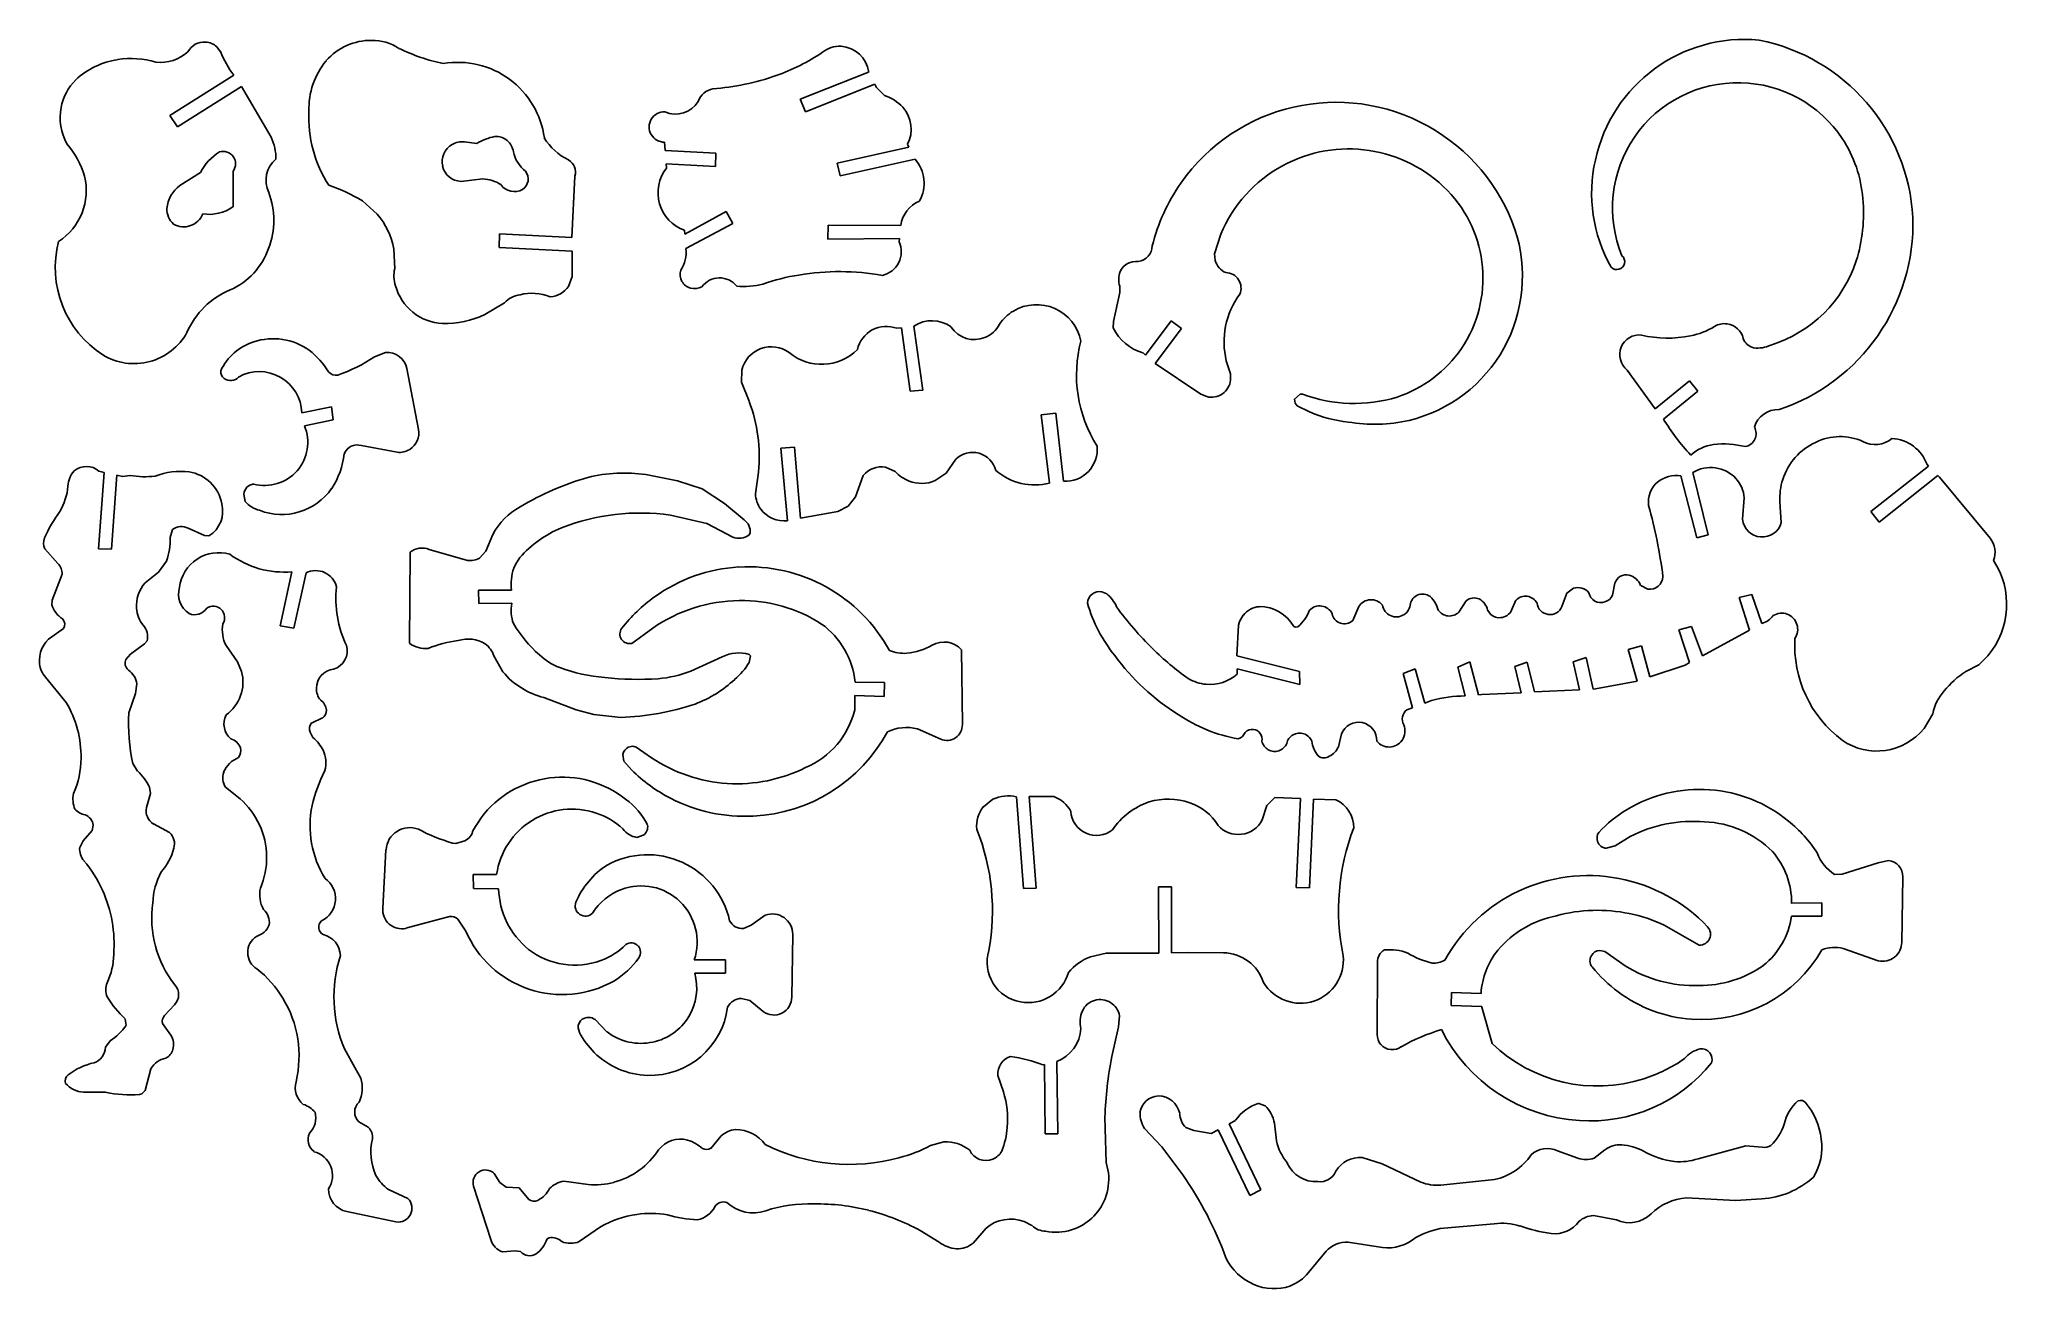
# Model space of a CAD drawing. Extents: x -241 to 215, y -148 to 141.
import ezdxf

# ---------------------------------------------------------------- set-up
doc = ezdxf.new("R2010")
doc.units = 0
doc.layers.add('CYAN', color=4, linetype='CONTINUOUS')

msp = doc.modelspace()

# ---------------------------------------------------------------- linework, layer by layer
at = {"layer": 'CYAN'}
for p, q in [((-199.65, 139.26), (-198.77, 138.15)), ((-195.73, 132.68), (-210.49, 123.4)), ((-48.74, 133.42), (-64.57, 127.18)), ((-208.75, 120.75), (-193.9, 130.1)), ((-193.9, 130.1), (-187.06, 118.34)), ((-63.39, 124.2), (-47.29, 130.61)), ((-47.29, 130.61), (-46.91, 129.88)), ((-46.91, 129.88), (-45.09, 127.98)), ((-210.49, 123.4), (-208.75, 120.75)), ((-64.57, 127.18), (-63.39, 124.2)), ((-139.41, 116.89), (-142.33, 117.25)), ((-95.82, 115.27), (-95.97, 117.22)), ((-84.1, 114.69), (-95.82, 115.27)), ((-84.2, 111.57), (-84.1, 114.69)), ((-39.41, 116.06), (-56.01, 112.35)), ((-39.72, 116.71), (-39.41, 116.06)), ((-203.44, 110.2), (-208.18, 107.17)), ((-195.87, 102.28), (-195.85, 110.52)), ((-117.41, 95.11), (-116.74, 109.32)), ((-95.51, 111.23), (-95.58, 112.17)), ((-95.58, 112.17), (-84.2, 111.57)), ((-56.01, 112.35), (-55.35, 109.38)), ((-55.35, 109.38), (-37.99, 113.27)), ((-143.12, 108.14), (-138.05, 108.72)), ((-165.91, 103.6), (-162.53, 100.57)), ((-81.7, 101.14), (-91.29, 95.95)), ((-80.2, 98.37), (-81.7, 101.14)), ((-134.26, 92.83), (-134.16, 96.01)), ((-134.16, 96.01), (-117.41, 95.11)), ((-91.29, 95.95), (-91.34, 96.81)), ((-91.07, 92.58), (-80.2, 98.37)), ((-58.14, 97.99), (-58.16, 94.79)), ((-41.29, 97.96), (-58.14, 97.99)), ((31.34, 91.38), (32.78, 95.9)), ((-158.67, 92.47), (-158.43, 87.94)), ((-117.36, 91.98), (-134.26, 92.83)), ((-117.38, 86.15), (-117.36, 91.98)), ((-58.16, 94.79), (-41.58, 94.93)), ((-41.58, 94.93), (-41.66, 94.15)), ((31.48, 89.85), (31.34, 91.38)), ((-118.24, 83.82), (-117.38, 86.15)), ((9.38, 82.41), (7.95, 75.67)), ((9.38, 83.86), (9.38, 82.41)), ((-137.56, 77.29), (-133.03, 80.02)), ((-41.16, 74.25), (-42.19, 74.13)), ((-39.14, 59.55), (-41.16, 74.25)), ((-38.3, 74.61), (-36.2, 59.82)), ((7.95, 75.67), (7.9, 74.21)), ((15.32, 67.93), (21.28, 75.89)), ((23.66, 74.11), (17.59, 65.99)), ((21.28, 75.89), (23.66, 74.11)), ((-160.62, 68.53), (-163.1, 67.51)), ((14.78, 68.48), (15.32, 67.93)), ((-152.94, 50.74), (-155.62, 64.83)), ((-78.09, 64.45), (-78.2, 61.7)), ((17.59, 65.99), (28.2, 58.89)), ((35.05, 63.61), (34.05, 66.58)), ((133.38, 55.53), (126.9, 64.48)), ((-78.2, 61.7), (-76.42, 57.24)), ((-36.2, 59.82), (-39.14, 59.55)), ((35.07, 62.11), (35.05, 63.61)), ((141.32, 61.98), (133.38, 55.53)), ((135.28, 53.12), (143.25, 59.6)), ((143.25, 59.6), (141.32, 61.98)), ((-179.95, 54.6), (-173.09, 55.99)), ((-173.09, 55.99), (-172.67, 52.93)), ((28.2, 58.89), (29.56, 58.32)), ((51.18, 58.87), (49.86, 57.74)), ((49.86, 57.74), (49.97, 56.79)), ((49.97, 56.79), (50.5, 56.17)), ((50.5, 56.17), (53.3, 54.77)), ((51.71, 58.89), (51.18, 58.87)), ((-172.67, 52.93), (-179.32, 51.55)), ((-8.76, 54.14), (-5.43, 54.48)), ((-6.86, 38.32), (-8.76, 54.14)), ((-5.43, 54.48), (-3.61, 38.72)), ((-166.15, 47.01), (-157.91, 45.46)), ((-69.04, 46.43), (-65.89, 46.61)), ((-67.51, 29.58), (-69.04, 46.43)), ((-65.89, 46.61), (-64.49, 30.2)), ((-226.91, 41.05), (-225.7, 40.79)), ((-44.81, 41.98), (-42.59, 40.97)), ((-30.81, 40.62), (-28.59, 43.84)), ((183.27, 31.71), (196.62, 42.25)), ((196.62, 42.25), (196.28, 42.6)), ((-225.7, 40.79), (-227.01, 23.08)), ((-224.01, 23), (-222.76, 40.14)), ((-222.76, 40.14), (-221.45, 39.85)), ((-221.45, 39.85), (-219.71, 40.08)), ((-100.3, 40.3), (-93.02, 38.84)), ((-93.02, 38.84), (-87.25, 37.02)), ((-87.25, 37.02), (-82.07, 33.59)), ((-74.27, 40.87), (-74.96, 35.81)), ((-51.8, 35.11), (-49.97, 40.04)), ((-33.36, 38.89), (-30.81, 40.62)), ((142.99, 25.65), (139.31, 40)), ((142.05, 40.76), (145.65, 26.34)), ((198.78, 40.04), (185.22, 29.28)), ((199.15, 39.66), (198.78, 40.04)), ((210.88, 25.55), (199.15, 39.66)), ((-193.41, 35.76), (-193.04, 34.05)), ((-82.07, 33.59), (-77.56, 29.82)), ((-55.87, 31.76), (-53.49, 33.01)), ((-53.49, 33.01), (-51.8, 35.11)), ((153.59, 29.94), (153.98, 34.9)), ((162.22, 33.97), (162.55, 29.18)), ((-209.88, 27.54), (-210.43, 25.71)), ((-202.45, 26.15), (-206.27, 27.86)), ((-86.19, 28.93), (-94.61, 30.9)), ((-80.2, 25.82), (-86.19, 28.93)), ((-64.49, 30.2), (-55.87, 31.76)), ((185.22, 29.28), (183.27, 31.71)), ((-236.44, 19.69), (-239.43, 23.07)), ((-227.01, 23.08), (-224.01, 23)), ((-201.46, 26.11), (-202.45, 26.15)), ((-150.47, 22.97), (-141.61, 20.42)), ((-137.37, 22.53), (-135.73, 26.42)), ((-76.17, 26.74), (-76.45, 26.28)), ((145.65, 26.34), (142.99, 25.65)), ((-211.27, 20.27), (-213.12, 17.7)), ((-155.01, 1.24), (-154.87, 22.3)), ((-138.83, 20.93), (-137.37, 22.53)), ((-130.52, 19.49), (-130.9, 18.59)), ((-129.46, 21.09), (-130.52, 19.49)), ((-237.74, 11.23), (-235.47, 17.2)), ((-213.12, 17.7), (-216.22, 15.21)), ((-182.25, 17.78), (-184.99, 5.31)), ((-181.84, 4.75), (-178.98, 17.53)), ((114.46, 13.98), (112.89, 12.82)), ((123.99, 15.16), (123.44, 12.38)), ((131.68, 13.79), (129.99, 14.63)), ((-237.86, 10.16), (-237.74, 11.23)), ((-131.39, 13.57), (-139.02, 13.5)), ((-139.02, 13.5), (-138.94, 10.43)), ((-138.94, 10.43), (-131.35, 10.5)), ((6.37, 12.7), (5.26, 13.17)), ((64.71, 9.77), (63.32, 6.55)), ((89.58, 11.09), (87.89, 8.45)), ((101.11, 11.18), (100.11, 8.89)), ((112.89, 12.82), (111.77, 9.72)), ((152.76, 11.8), (155.73, 12.54)), ((155.22, 4.26), (152.76, 11.8)), ((155.73, 12.54), (158.07, 5.79)), ((-237.86, 2.75), (-235.1, 4.63)), ((-184.99, 5.31), (-181.84, 4.75)), ((-98.7, 4.77), (-103.56, 1.21)), ((36.87, 5.44), (36.48, -1.63)), ((37.12, 6.27), (36.87, 5.44)), ((38, 7.75), (37.12, 6.27)), ((50.15, 5), (49.71, 5.14)), ((50.62, 5.05), (50.15, 5)), ((95.3, 7.92), (94.56, 8.93)), ((138.84, 4.38), (141.78, 5.15)), ((141.78, 5.15), (144.28, -1.63)), ((-216.36, 1.09), (-219.62, -1.29)), ((-215.78, 1.81), (-216.36, 1.09)), ((-194.88, -3.05), (-197.5, 0.7)), ((127.1, -0.23), (130.15, 0.66)), ((130.15, 0.66), (132.08, -6.54)), ((141.31, -3.23), (138.84, 4.38)), ((144.28, -1.63), (155.22, 4.26)), ((-219.62, -1.29), (-220.68, -2.5)), ((-193.91, -5.27), (-194.88, -3.05)), ((-133.39, -5.4), (-135.52, -1.65)), ((-89.89, -5.19), (-82.65, -1.88)), ((-76.12, -1.65), (-76.4, -3.2)), ((-76.38, -1.33), (-76.12, -1.65)), ((-27.22, -0.25), (-27.04, -17.58)), ((36.48, -1.63), (51.03, -5.26)), ((87.7, -4.26), (90.44, -3.07)), ((89.38, -10.95), (87.7, -4.26)), ((90.44, -3.07), (92.41, -10.69)), ((100.87, -4.14), (103.69, -3.16)), ((102.32, -10.19), (100.87, -4.14)), ((103.69, -3.16), (105.43, -10.03)), ((114.38, -3.03), (117.34, -2.04)), ((115.79, -9.51), (114.38, -3.03)), ((117.34, -2.04), (118.96, -9.35)), ((129.17, -7.56), (127.1, -0.23)), ((132.08, -6.54), (140.26, -3.79)), ((140.26, -3.79), (141.31, -3.23)), ((205.26, -5.3), (208.25, -3.75)), ((208.25, -3.75), (210.35, -1.64)), ((-234.5, -12.47), (-239.29, -6.62)), ((-218.12, -8.14), (-218.49, -10.39)), ((-45.09, -7.81), (-51.89, -7.73)), ((-45.12, -11.07), (-45.09, -7.81)), ((51.08, -8.27), (36.56, -4.66)), ((36.56, -4.66), (36.59, -5.9)), ((51.03, -5.26), (51.08, -8.27)), ((75, -5.76), (77.78, -4.69)), ((77.15, -13.66), (75, -5.76)), ((77.78, -4.69), (80.01, -12.63)), ((119.57, -9.32), (129.17, -7.56)), ((-218.49, -10.39), (-220.01, -14.85)), ((-116.43, -14.15), (-123.91, -11.3)), ((-51.96, -14.15), (-51.9, -10.85)), ((-51.9, -10.85), (-45.12, -11.07)), ((75.84, -14.16), (77.15, -13.66)), ((80.01, -12.63), (81.53, -11.98)), ((92.41, -10.69), (93.19, -10.64)), ((93.19, -10.64), (102.32, -10.19)), ((105.43, -10.03), (115.79, -9.51)), ((118.96, -9.35), (119.57, -9.32)), ((-175.14, -16.05), (-177.69, -17.21)), ((-112.36, -15.23), (-116.43, -14.15)), ((-106.11, -15.91), (-112.36, -15.23)), ((195.59, -18.46), (197.6, -15.09)), ((-178.04, -19.31), (-177.39, -20.56)), ((-104.37, -22.81), (-103.33, -22.6)), ((-103.33, -22.6), (-102.57, -22.81)), ((-32.06, -20.98), (-37.45, -18.55)), ((60.01, -22.7), (60.75, -19.74)), ((-219.07, -26.61), (-217.96, -28.37)), ((-105.44, -26.05), (-105.67, -24.48)), ((-103.59, -28.11), (-105.44, -26.05)), ((-102.57, -22.81), (-98.98, -25.24)), ((-215.01, -33.53), (-215.94, -36.79)), ((-215.2, -32.09), (-215.01, -33.53)), ((-194.23, -34.77), (-197.64, -32.07)), ((-19.97, -34.86), (-22.17, -36.57)), ((-12.88, -55.53), (-14.48, -34.26)), ((-5.86, -34.21), (-11.59, -34.24)), ((-11.59, -34.24), (-9.92, -55.45)), ((43.43, -36.32), (42.35, -39.65)), ((45.31, -34.44), (43.43, -36.32)), ((51.27, -34.68), (45.31, -34.44)), ((50.22, -55.27), (51.27, -34.68)), ((54.28, -34.8), (53.31, -55.33)), ((59.42, -35), (54.28, -34.8)), ((-228.51, -42.07), (-228.23, -40.86)), ((-214.3, -40.58), (-210.57, -42.55)), ((-138.46, -39.14), (-140.3, -42.02)), ((-231.38, -46), (-230.61, -44.45)), ((-230.61, -44.45), (-228.51, -42.07)), ((-144.31, -45.07), (-145.05, -44.99)), ((-142.19, -44.48), (-144.31, -45.07)), ((-102.41, -43.69), (-100.91, -43.19)), ((127.59, -43.47), (124.09, -45.62)), ((-160.47, -46.56), (-161.22, -60.06)), ((124.09, -45.62), (122.03, -46.2)), ((176.6, -52.17), (185, -49.53)), ((185, -49.53), (187.36, -49.05)), ((-140.25, -55.53), (-140.26, -52.24)), ((-140.26, -52.24), (-134.85, -52.24)), ((174.89, -52.29), (176.6, -52.17)), ((190.67, -52.82), (190.44, -67.98)), ((-134.4, -55.58), (-140.25, -55.53)), ((-9.92, -55.45), (-12.88, -55.53)), ((18.47, -70.44), (18.39, -55.13)), ((18.39, -55.13), (21.4, -55.13)), ((21.4, -55.13), (21.35, -70.39)), ((53.31, -55.33), (50.22, -55.27)), ((171.89, -58.84), (164.91, -58.94)), ((171.91, -61.91), (171.89, -58.84)), ((-155.88, -64.72), (-145.77, -62)), ((-143.82, -62.59), (-141.99, -65.35)), ((-72.66, -61.67), (-75.92, -63.96)), ((164.93, -61.93), (171.91, -61.91)), ((-75.92, -63.96), (-77.71, -64.74)), ((-66.53, -80.62), (-66.32, -66.13)), ((135.39, -64.01), (143.56, -68.64)), ((-89.12, -72.04), (-81.87, -72.04)), ((-81.87, -72.04), (-81.87, -75.08)), ((2.59, -71.31), (6.22, -70.45)), ((6.22, -70.45), (18.47, -70.44)), ((21.35, -70.39), (24.97, -70.33)), ((24.97, -70.33), (33.44, -70.38)), ((69.09, -72.62), (68.98, -89.26)), ((120.51, -69.87), (121.69, -70.08)), ((121.69, -70.08), (126.39, -73.39)), ((184.98, -72.21), (176.9, -69.39)), ((-81.87, -75.08), (-89, -75.08)), ((-78.14, -80.94), (-76.22, -81.45)), ((-76.22, -81.45), (-73.15, -83.97)), ((86.08, -82.57), (86.16, -79.61)), ((86.16, -79.61), (93.05, -79.78)), ((-220.59, -87.17), (-220.82, -85.71)), ((-209.42, -82.4), (-211.73, -84.88)), ((-109.25, -88.72), (-112.07, -85.85)), ((9.14, -87.55), (9.33, -85)), ((93.2, -82.79), (86.08, -82.57)), ((93.21, -82.99), (93.2, -82.79)), ((95.59, -91.34), (93.21, -82.99)), ((-225.4, -92.24), (-224.32, -90.75)), ((-212.19, -86.73), (-210.25, -89.46)), ((-116, -87.77), (-115.7, -88.86)), ((7.55, -94.4), (9.14, -87.55)), ((-170.1, -92.62), (-167.67, -96.91)), ((-5.15, -95.58), (-4.92, -112.29)), ((-214.88, -97.21), (-216.2, -102.25)), ((-167.67, -96.91), (-166.31, -99.4)), ((-18.81, -98.77), (-17.54, -102.59)), ((-8, -96.21), (-8.37, -96.29)), ((-7.88, -112.32), (-8, -96.21)), ((-225.38, -102.65), (-230.52, -102.67)), ((-217.01, -103.02), (-217.51, -103.2)), ((-216.2, -102.25), (-217.01, -103.02)), ((166.42, -104.67), (166.93, -104.53)), ((166.93, -104.53), (167.46, -104.58)), ((167.46, -104.58), (168.04, -104.93)), ((6.25, -118.95), (5.97, -108.39)), ((34.7, -109.97), (36.2, -109.16)), ((41.62, -105.23), (43.05, -105.78)), ((-166.72, -109.49), (-164.57, -110.77)), ((-82.84, -112.77), (-85.29, -115.64)), ((-4.92, -112.29), (-7.88, -112.32)), ((19.17, -115.32), (15.15, -111.06)), ((24.7, -110.83), (26.51, -111.54)), ((26.51, -111.54), (30.56, -112.19)), ((30.56, -112.19), (32.16, -111.33)), ((32.16, -111.33), (39.5, -126.56)), ((42.06, -125.26), (34.7, -109.97)), ((45.19, -109.81), (45.67, -113.88)), ((-31.31, -114.16), (-34.38, -114.99)), ((23.99, -121.8), (19.17, -115.32)), ((65.52, -117.79), (70.11, -119.21)), ((110.74, -116.24), (115.44, -117.91)), ((119.19, -117.93), (121.73, -115.99)), ((143.28, -118.05), (154.31, -115.04)), ((154.31, -115.04), (158.11, -115.34)), ((-134.12, -123.57), (-135.39, -121.47)), ((6.78, -121.33), (6.25, -118.95)), ((70.11, -119.21), (79.06, -123.46)), ((83.71, -124.18), (96.16, -122.88)), ((-159.92, -125.18), (-155.38, -127.22)), ((-140.18, -124.41), (-136.18, -136.74)), ((-132.64, -124.61), (-134.12, -123.57)), ((-129.63, -124.75), (-132.64, -124.61)), ((-127.38, -127.48), (-129.63, -124.75)), ((-113.66, -124.04), (-119.31, -123.25)), ((39.5, -126.56), (42.06, -125.26)), ((151.93, -127.7), (140.57, -127.12)), ((158.02, -127.35), (151.93, -127.7)), ((-158.18, -132.68), (-169.57, -130.29)), ((124.39, -132.21), (119.05, -131.22)), ((-123.15, -136.6), (-122.73, -136.35)), ((-115.75, -137.23), (-110.79, -133.78)), ((-36.81, -134.64), (-32.44, -137.32)), ((-24.55, -137.55), (-21.56, -134.08)), ((-12.77, -132.55), (-10.92, -133.5)), ((96.07, -133.09), (84.43, -134.08)), ((-133.47, -139.59), (-130.6, -139.38)), ((-130.6, -139.38), (-129.35, -139.54)), ((57.15, -139.45), (53.1, -144.4)), ((70.2, -138.6), (62.31, -137.32))]:
    msp.add_line(p, q, dxfattribs=at)
for centre, radius, start, end in [((-212.72, 145.26), 9.59, 264.017, 311.7362), ((-202.58, 136.16), 4.22, 85.026, 152.6672), ((-202.42, 136.38), 4, 46.1173, 87.1263), ((-177.07, 146.61), 23.28, 201.295, 216.7301), ((-163.91, 126.88), 13.89, 89.4427, 138.5738), ((-163.52, 129.96), 10.81, 55.9262, 91.3733), ((-138.39, 177.78), 43.29, 243.8668, 258.2477), ((-85.13, 175.75), 45.66, 289.1234, 304.2832), ((-55.52, 133.22), 6.18, 86.3893, 129.0339), ((-55.48, 132.6), 6.8, 6.8956, 86.987), ((154.08, 105.63), 35.37, 84.5706, 167.8475), ((148.69, 97.32), 44.39, 3.1604, 78.6573), ((-219.85, 118.15), 18.36, 98.6912, 132.6806), ((-219.4, 117.05), 19.52, 73.0724, 99.5107), ((-160.7, 124.9), 17.62, 140.6802, 181.7681), ((-143.83, 115.48), 20.2, 7.7429, 99.6341), ((-89.35, 187.87), 58.5, 274.4659, 289.1382), ((-223.19, 122.73), 12.75, 135.6019, 168.8466), ((-84.07, 125.31), 4.3, 99.6417, 162.351), ((-47.89, 118.81), 9.59, 42.558, 72.9835), ((152.45, 101.98), 28.99, 88.5806, 202.4161), ((152.59, 102.09), 28.87, 33.5466, 88.8548), ((-223.61, 122.85), 12.31, 169.025, 209.2094), ((-149.33, 122.97), 29.02, 177.2655, 212.8441), ((-96.04, 120.73), 3.51, 88.1082, 271.1207), ((-93.43, 129.91), 6.2, 246.2363, 327.9478), ((-46.64, 120.18), 7.75, 333.3992, 41.3442), ((59.45, 82.66), 43.78, 60.8219, 145.0498), ((-133.34, 107.47), 11.21, 100.0566, 122.8248), ((-135.03, 114.39), 4.13, 51.2035, 93.6358), ((59.63, 82.69), 43.67, 19.1745, 61.0143), ((-249.63, 103.63), 20.19, 16.4246, 40.86), ((-192.43, 104.34), 12.47, 121.7898, 151.9972), ((-198.15, 112.22), 2.86, 323.6702, 107.2835), ((-197.14, 113.48), 11.19, 358.9751, 25.7652), ((-142.98, 112.74), 4.5, 119.1046, 194.2581), ((-142.84, 112.46), 4.83, 83.9552, 118.9833), ((-135.2, 114.32), 4.28, 9.3202, 50.0886), ((-123.57, 116.47), 7.54, 191.1689, 232.6358), ((-112.27, 125.21), 13.51, 211.2307, 243.7565), ((62.38, 83.65), 32, 44.3708, 118.6103), ((152.05, 101.84), 29.46, 4.4728, 33.3699), ((-243.85, 105.99), 14, 302.8665, 13.8625), ((-181.85, 108.36), 6.4, 129.843, 205.6656), ((-142.98, 112.62), 4.48, 192.6712, 268.2584), ((-130.48, 108.7), 2.93, 303.4955, 37.2027), ((-119.93, 110.23), 3.33, 344.0715, 59.346), ((-88.26, 105.51), 9.23, 141.7422, 250.4948), ((-44.28, 107.71), 8.39, 330.6271, 41.4869), ((62.48, 83.5), 32.19, 118.634, 157.3438), ((153.46, 105.41), 34.82, 167.2789, 209.4896), ((-203.51, 100.98), 7.76, 127.0436, 173.3916), ((-204.85, 99.13), 18.41, 339.2604, 20.5584), ((-187.05, 68.41), 41.06, 59.0024, 71.0275), ((-138.42, 100.41), 8.32, 56.9111, 87.4172), ((-130.75, 109.63), 3.86, 215.7178, 299.3317), ((59.6, 82.51), 43.99, 144.9967, 165.9521), ((64.36, 85.76), 29.12, 325.9265, 44.126), ((-206.28, 101.83), 4.94, 179.5052, 227.0563), ((-207.32, 102.39), 4.78, 240.9505, 338.2721), ((-201.38, 109.88), 9.38, 260.7709, 305.9389), ((-175.46, 89.43), 17.07, 10.2544, 40.7391), ((-34.09, 96.9), 7.28, 113.2753, 171.6314), ((145.2, 100.69), 36.38, 342.464, 5.4494), ((68.18, 86.21), 34.44, 331.0996, 18.3096), ((147.52, 98.44), 45.51, 288.6133, 1.6676), ((-213.01, 88.17), 24.02, 165.3897, 237.2501), ((-203.33, 98.22), 16.66, 294.1047, 340.3302), ((-98.31, 91.63), 7.31, 326.4887, 7.4026), ((-46.85, 91.88), 5.66, 283.5078, 23.623), ((13.15, 93.34), 3.78, 277.7941, 357.6242), ((-151.69, 86.23), 6.96, 165.8165, 198.8723), ((-89.05, 86.59), 3.33, 162.2856, 208.7934), ((-55.47, 30.74), 56.51, 79.8651, 99.5762), ((14.93, 85.38), 5.75, 160.8483, 195.2848), ((13.19, 85.56), 4.07, 83.3193, 155.2488), ((35.66, 90.99), 4.33, 195.2303, 246.8548), ((33.91, 83.45), 3.56, 336.2734, 89.2285), ((124.46, 89.54), 1.83, 224.3421, 49.32), ((151.01, 99.27), 30.42, 287.3998, 341.7146), ((-189.57, 65.92), 18.45, 112.1404, 156.9257), ((-146.64, 87.23), 12.08, 195.5819, 231.0865), ((-126.65, 70.88), 11.36, 68.218, 104.23), ((-122.68, 86.75), 5.32, 272.7183, 326.5552), ((-89.04, 86.68), 3.38, 210.0812, 300.2533), ((-83.26, 80.69), 5.11, 38.9208, 143.0499), ((-77.49, 101.38), 17.57, 264.132, 284.1218), ((-58.72, 45.05), 41.87, 98.4527, 110.2391), ((52.29, 70.92), 18.75, 143.7346, 193.3861), ((-146.74, 87.16), 11.96, 231.2596, 267.0645), ((-128.68, 76.07), 5.88, 97.43, 137.7144), ((-9.61, 68.94), 10.78, 121.4757, 145.1201), ((-9.86, 69.14), 10.47, 11.2602, 120.8793), ((-218.78, 79.96), 14, 238.9139, 330.9105), ((-147.05, 97.85), 22.64, 269.2492, 294.7804), ((-44.64, 67.72), 6.86, 69.1116, 167.5661), ((-34.09, 68.36), 7.54, 53.6968, 123.9281), ((-24.27, 77.88), 6.37, 212.7507, 292.7252), ((-24.11, 77.86), 6.3, 291.4742, 334.0309), ((17.64, 78.89), 10.81, 205.6754, 254.6073), ((138.8, 87.77), 15.6, 280.0412, 302.137), ((149.4, 70.8), 4.41, 81.6913, 121.4295), ((149.33, 70.67), 4.55, 14.2649, 81.0257), ((-187.27, 58.91), 12.67, 107.5937, 154.8267), ((-186.56, 57.43), 14.29, 54.3241, 108.487), ((-191.23, 52.83), 20.78, 32.7941, 51.2589), ((-160.2, 63.86), 4.68, 11.8743, 95.115), ((-71.28, 62.87), 6.99, 53.6959, 166.8977), ((-59.62, 77.63), 11.83, 230.5433, 314.4949), ((30.05, 63.31), 30.67, 165.1175, 212.4169), ((64.36, 85.91), 29.2, 288.5436, 325.6829), ((68.37, 86.11), 34.23, 283.517, 331.0862), ((129.65, 68.07), 4.52, 83.2079, 232.5198), ((136.16, 97.81), 25.95, 256.6806, 281.9196), ((157.02, 73), 3.5, 200.2087, 255.5316), ((157.07, 76.58), 7.02, 262.437, 295.5845), ((-196.75, 64.11), 2, 174.6013, 233.0171), ((-189.79, 54.26), 9.85, 1.9403, 119.1751), ((-172.02, 65.51), 2.25, 219.1591, 281.1163), ((-184.75, 100.5), 39.46, 289.4907, 303.2881), ((-196.46, 64.58), 2.54, 234.3578, 317.4748), ((30.59, 62.7), 4.52, 304.8943, 352.5455), ((-108.92, 44.63), 34.86, 353.8068, 21.1917), ((30.59, 62.83), 4.63, 257.1542, 303.9129), ((63.66, 90.95), 34.21, 249.5424, 286.966), ((66.26, 86.15), 33.95, 247.558, 263.265), ((161.74, 49.67), 5.65, 86.8674, 163.8669), ((-188.55, 47.75), 9.98, 255.1914, 22.3659), ((-157.44, 49.95), 4.57, 302.6854, 9.8338), ((68.36, 87.05), 35.14, 260.0335, 283.176), ((178.51, 79.3), 50.54, 211.1912, 223.0329), ((153.68, 49.74), 3.03, 280.0575, 29.675), ((-167.09, 43.82), 3.32, 73.5866, 157.1558), ((-157.35, 49.91), 4.49, 262.8232, 302.037), ((-3.22, 46.12), 7.41, 266.9954, 5.7615), ((148.78, 36.21), 11.22, 99.907, 129.9781), ((149.04, 25.48), 21.89, 76.3395, 95.7347), ((176.42, 34.85), 14.2, 114.8328, 162.3678), ((176.17, 36.16), 12.91, 65.8837, 116.2658), ((184.29, 53.32), 6.08, 242.1811, 309.6481), ((187.65, 39.48), 9.18, 19.8887, 86.8259), ((-228.59, 37.41), 5.5, 137.5876, 177.7615), ((-229.82, 37.81), 4.36, 48.1238, 130.4632), ((-207.98, 24.52), 16.5, 83.3117, 111.1169), ((-188.32, 47.09), 18.28, 326.6987, 353.7741), ((-45.76, 36.69), 5.38, 79.8204, 141.4627), ((-24.69, 39.81), 5.6, 14.3575, 134.0616), ((-10.33, 51.55), 13.67, 229.1864, 284.697), ((146.19, 33.88), 8.03, 43.3105, 121.0992), ((-248.71, 39.02), 14.69, 330.2172, 354.554), ((-216.27, 59.58), 19.8, 259.9891, 276.804), ((-207.53, 31.84), 9.2, 10.6391, 80.7828), ((-190.81, 35.5), 2.62, 96.3413, 174.2309), ((-184.63, 45.2), 14.16, 248.6721, 324.8855), ((-95.16, -24.41), 66.69, 106.1847, 120.9077), ((-105.23, 3.93), 36.7, 82.2798, 103.4159), ((-35.88, 47.43), 9.32, 223.9229, 247.9775), ((-36.48, 46.06), 7.83, 248.2903, 293.5041), ((137.81, 33.97), 6.03, 130.4728, 187.8815), ((138.36, 32.72), 7.34, 82.5758, 127.4194), ((146.41, 34.29), 7.59, 4.6177, 42.2143), ((176.31, 34.79), 14.11, 161.9793, 183.317), ((-204.92, 31.79), 6.65, 301.3362, 15.1952), ((-188.18, 38.21), 6.4, 220.5491, 255.5494), ((-121.98, 19.14), 15.56, 118.5368, 152.1009), ((-68.37, 36.17), 6.6, 183.1296, 215.9736), ((-68.23, 36.39), 6.84, 216.7846, 276.0689), ((20.34, 2.18), 115.71, 7.1909, 15.5194), ((-212.2, 13.88), 29.71, 143.0918, 156.7364), ((-207.83, 25.03), 3.24, 61.1022, 129.1578), ((-110.04, 4.01), 25.86, 112.3107, 138.6819), ((-101.59, -18.72), 50.11, 81.9964, 111.3837), ((-79.43, 27.12), 3.28, 353.307, 55.3053), ((158.14, 30.4), 4.57, 185.6841, 344.5761), ((-236.56, 24.42), 3.17, 157.879, 205.1733), ((-225.6, 25.25), 15.17, 340.8352, 1.7238), ((-152.1, 18.88), 4.4, 68.3172, 129.0492), ((-78.73, 29.43), 3.89, 247.9257, 305.979), ((206.8, 22.27), 5.23, 339.1764, 38.7533), ((-238.5, 17.46), 3.04, 355.0873, 47.4404), ((-199.23, 13.11), 9.1, 73.347, 173.1786), ((-184.03, 38.97), 21.26, 233.7153, 274.8157), ((-140.97, 24.79), 4.41, 261.7441, 299.0657), ((-120.83, 15.07), 10.66, 160.7367, 188.0941), ((-76.58, -18.3), 37.26, 93.3733, 125.7142), ((-76.65, -18.38), 37.33, 28.7728, 93.2707), ((196.22, 10.29), 18.49, 319.8249, 33.2029), ((-210.5, 10), 7.73, 137.6518, 184.9622), ((-203.11, 12.63), 5.38, 163.1098, 236.7414), ((-176.74, 13.09), 4.97, 14.1669, 116.755), ((-147.22, 11.57), 24.86, 173.6666, 205.8538), ((115.47, 10.96), 3.18, 37.3538, 108.4851), ((126.72, 14.22), 2.88, 77.4266, 160.9753), ((126.1, 13.02), 4.2, 22.485, 72.7939), ((132.12, 16.79), 3.03, 261.5488, 357.5632), ((-231.85, 12.18), 6.34, 198.6182, 236.1799), ((-211.26, 9.79), 6.96, 183.7759, 218.8718), ((-204.74, 11.16), 3.31, 246.453, 326.8726), ((-200.46, 7.19), 2.64, 326.3004, 124.7569), ((-122.53, 8.84), 8.97, 169.3139, 199.946), ((-76.16, -18.68), 37.82, 125.8975, 141.7952), ((-78.37, -24.63), 35.74, 90.4993, 124.657), ((-78, -22.66), 33.78, 57.0869, 91.1632), ((4.74, 10.41), 2.81, 79.2267, 177.5483), ((34.67, 19.84), 34.03, 195.8701, 219.0793), ((0.99, 6.23), 8.42, 24.3012, 50.2412), ((68.68, 52.97), 74, 215.7896, 225.7362), ((42.14, 4.43), 5.3, 94.7019, 141.2395), ((41.72, 0.46), 9.26, 30.3576, 90.0784), ((55.67, 6.72), 3.18, 80.9078, 136.9612), ((55.7, 6.71), 3.18, 25.4647, 81.5226), ((67.58, 7.89), 3.43, 39.8536, 146.886), ((73.41, 10.57), 3.23, 188.4788, 301.8802), ((73.29, 10.7), 3.42, 302.4738, 355.9417), ((79.48, 9.75), 2.87, 114.936, 165.7307), ((79.51, 9.66), 2.97, 53.0018, 114.7926), ((76.82, 7.36), 6.47, 14.074, 46.2547), ((91.46, 8.68), 3.05, 67.4026, 128.085), ((90.72, 8.07), 3.93, 12.709, 60.8566), ((103.33, 9.09), 3.05, 28.6094, 136.8781), ((109, 10.89), 3.01, 186.3632, 337.1689), ((120.78, 13.5), 2.85, 192.3964, 288.8916), ((120.82, 13.52), 2.86, 287.9987, 336.3899), ((-236.78, 5.59), 1.94, 330.3538, 43.4378), ((-219.61, 2.77), 3.95, 345.9045, 42.2102), ((-189.82, 4.44), 8.54, 171.377, 205.973), ((-105.64, 20.76), 29.42, 210.6069, 228.9902), ((-104.07, 3.35), 2.26, 143.2668, 212.6579), ((-70.63, -9.59), 18.83, 5.6889, 54.3062), ((44.57, 12.23), 9.39, 310.0873, 339.1533), ((61.39, 8.59), 2.87, 190.3731, 251.2306), ((61.34, 8.56), 2.82, 251.9476, 314.504), ((85.7, 10.67), 3.12, 213.7505, 314.664), ((97.28, 10.11), 2.96, 227.8798, 276.8677), ((97.37, 10.21), 3.05, 275.0263, 334.3378), ((156.09, 11.34), 5.89, 289.6409, 321.0932), ((162.67, 4.32), 3.88, 70.9897, 121.0644), ((162.57, 4.46), 3.77, 325.7353, 68.8764), ((-233.91, -2.79), 6.81, 125.4082, 186.2768), ((-173.85, -0.49), 4.43, 286.3844, 15.9319), ((-151.42, 5.89), 5.87, 232.3188, 277.2158), ((-140.83, -23.52), 25.55, 96.5903, 112.6752), ((-141.45, -5.29), 7.52, 58.2018, 107.8716), ((-140.77, -3.32), 5.51, 17.6534, 53.408), ((-104.06, 3.5), 2.34, 215.5613, 282.346), ((-41.61, 14.42), 15.58, 276.3683, 299.1298), ((-31.3, -4.04), 5.57, 42.9075, 119.3204), ((193.1, 0.77), 27.45, 176.7285, 233.1493), ((-234.97, -2.82), 5.75, 187.2222, 221.3482), ((-218.81, -3.35), 2.06, 155.4656, 231.0097), ((-115.55, 8.35), 13.57, 226.2013, 249.7523), ((-107.14, 30.44), 37.21, 249.3642, 265.8431), ((-78.8, -9.59), 8.61, 73.6383, 116.5146), ((-89.95, 5.02), 15.85, 310.0211, 328.7402), ((-40.63, 7.25), 8.34, 246.6789, 275.1253), ((50.21, 28.96), 51.92, 216.0806, 238.3198), ((62.55, 45.86), 64.63, 225.2326, 234.7511), ((-222.97, -8.95), 4.92, 9.4387, 54.3868), ((-202.91, -7.74), 9.33, 305.4476, 15.3452), ((-172.12, -9.17), 4.46, 96.1948, 180.054), ((-119.58, 6.22), 18.05, 220.0862, 256.1473), ((-102.11, 61.6), 68.71, 263.5424, 273.8612), ((-99.68, 19.78), 26.82, 274.6972, 291.3985), ((-98.69, 13.06), 27.67, 290.6888, 313.1947), ((30.32, 1.67), 9.97, 239.4517, 264.8062), ((30.19, 1.47), 9.76, 265.4589, 310.9721), ((216.19, -22.5), 20.38, 122.4375, 141.4088), ((-255.97, -25.12), 24.92, 359.3893, 30.5025), ((-172.26, -9.21), 4.32, 179.5288, 218.1992), ((-177.46, -14.57), 3.23, 6.0938, 56.1102), ((-108.12, 44.86), 60.8, 271.8952, 288.4124), ((89.6, -42.96), 32.01, 90.3877, 104.6037), ((208, -16.99), 10.57, 137.0468, 169.6446), ((-174.88, -17.13), 45.19, 177.1144, 192.1125), ((-193.4, -17.39), 4.58, 153.3909, 229.3228), ((-176.22, -18.53), 1.98, 137.9866, 203.2449), ((-176.49, -14.25), 2.25, 306.8031, 0.6595), ((-70.9, -9.55), 19.49, 292.8838, 346.3308), ((-30.67, -17.62), 3.63, 247.524, 0.6887), ((43.16, 14.45), 35.91, 235.7368, 259.8401), ((64.69, -21.24), 4.21, 357.5027, 159.0342), ((71.69, -19.09), 3.73, 325.1545, 23.0218), ((77.64, -16.34), 2.83, 129.5208, 207.1681), ((-197.46, -24.28), 3.58, 21.8469, 72.4503), ((-182.97, -27.38), 8.81, 25.9048, 50.6606), ((-77.24, -1.4), 37.4, 272.7519, 331.4582), ((-39.94, -28.42), 10.18, 75.8637, 115.9622), ((35.9, -18.31), 2.74, 289.7017, 336.8129), ((40.16, -21.1), 2.43, 85.0816, 135.4987), ((40.08, -20.93), 2.27, 347.9713, 82.8462), ((45.29, -20.74), 3.06, 192.4515, 288.1165), ((45.07, -20.61), 3.26, 291.0646, 335.9644), ((50.92, -22.51), 2.93, 118.8716, 168.6228), ((51.01, -22.65), 3.1, 24.2444, 119.0451), ((61.16, -20.23), 7.42, 188.9085, 218.2753), ((56.04, -21.01), 4.31, 295.6074, 336.9009), ((71.74, -19.08), 3.69, 219.4879, 324.6042), ((184.64, -9.64), 14.06, 235.268, 321.1325), ((-251.61, -25.23), 20.56, 336.1223, 359.5699), ((-192.16, -31.1), 6.4, 112.6636, 156.9876), ((-196.5, -23.61), 2.44, 319.7584, 15.8058), ((-181.6, -26.51), 7.2, 346.2202, 24.46), ((-103.2, -25.05), 2.53, 117.5745, 166.8281), ((-79.01, 4.54), 35.85, 236.1499, 266.0804), ((56.67, -23.05), 2.23, 233.1612, 303.6886), ((-225.82, -37.07), 11.73, 25.0981, 47.882), ((-194.11, -29.88), 4.14, 161.8836, 211.7674), ((-140.02, -45.57), 38.69, 153.3672, 166.1764), ((-119.63, -53.29), 23.55, 51.5814, 143.085), ((-76.95, -0.89), 38.08, 225.6123, 242.3751), ((-79.4, 4.78), 36.07, 266.7272, 296.4754), ((-226.69, -34.82), 6.25, 168.2925, 201.9714), ((-206.16, -48.32), 18.05, 24.7488, 48.6476), ((-154.68, -40.92), 23.37, 168.649, 211.6024), ((-114.29, -47.84), 15.99, 26.086, 54.433), ((-77.39, -1.19), 37.61, 242.7661, 272.9648), ((-16.29, -43.19), 9.11, 78.5799, 113.8537), ((-8.56, -41.27), 7.55, 28.5128, 69.0241), ((21.76, -51.65), 17.1, 109.0004, 145.312), ((20.59, -49.34), 14.53, 69.8574, 107.5903), ((22.04, -46.93), 11.78, 30.7716, 72.4427), ((56.57, -41.38), 6.99, 359.0648, 65.9579), ((143.61, -64.89), 32.33, 85.8218, 121.1706), ((143.64, -65.04), 32.48, 50.6895, 85.9053), ((-229.11, -33.87), 4.72, 224.2375, 257.8071), ((-231.17, -41.25), 2.97, 7.4527, 68.8983), ((-212.41, -37.52), 3.6, 168.3866, 238.3881), ((-206.24, -48.36), 18.14, 337.0367, 24.7592), ((-117.42, -54.74), 17.61, 71.4858, 171.829), ((-117.32, -54.42), 17.27, 47.3509, 71.4833), ((-102.25, -41.26), 2.36, 304.6486, 10.8397), ((-16.84, -40.94), 6.9, 140.6678, 187.3311), ((3.98, -37.32), 5.91, 183.2982, 308.9823), ((36.77, -36.94), 6.07, 220.6958, 277.6635), ((36.87, -36.85), 6.15, 276.6061, 332.9166), ((141.45, -61.96), 28.71, 120.5103, 137.5169), ((142.05, -71.64), 31.67, 85.0921, 117.1757), ((144.06, -63.13), 23.05, 44.5353, 88.265), ((144.2, -64.6), 31.79, 32.9954, 50.9668), ((-212.95, -45.14), 3.51, 342.5916, 47.3795), ((-154.96, -46.94), 5.52, 68.8121, 176.0331), ((-134.11, -6.51), 40, 241.873, 254.125), ((-143.97, -41.15), 3.78, 298.1624, 346.6857), ((-101.57, -38.74), 5.02, 216.3919, 260.3314), ((-71.07, -60.64), 50.99, 349.5671, 21.6534), ((113.15, -60.51), 53.1, 159.0218, 191.4974), ((122.22, -43.85), 2.33, 146.533, 199.4415), ((122.21, -43.91), 2.3, 198.2281, 265.73), ((-227.02, -46.33), 4.37, 175.631, 219.7392), ((-250.12, -66.28), 26.15, 23.4202, 40.9932), ((-222.24, -43.02), 13.04, 318.4215, 345.9362), ((-98.82, -66.17), 19.2, 123.0462, 157.1283), ((-99.96, -67.19), 19.5, 12.5185, 118.607), ((147.32, -58.63), 17.6, 358.9858, 41.5222), ((180.36, -43.76), 10.13, 200.4018, 237.337), ((187.03, -52.68), 3.64, 357.746, 84.7793), ((-197.72, -59.58), 16.76, 151.826, 177.3969), ((-177.88, -57.85), 5.73, 295.9694, 54.8828), ((117.84, -90.4), 37.89, 79.1781, 151.0987), ((117.87, -90.58), 38.06, 43.4903, 79.2708), ((-253.53, -68.37), 30.12, 355.4481, 24.4982), ((-189.49, -62.31), 25.21, 172.0406, 217.9638), ((-182.76, -56.95), 6.95, 167.3955, 209.6529), ((-115.84, -55.11), 18.56, 181.4639, 231.2884), ((-114.35, -59.55), 2.32, 158.5614, 237.2593), ((-100.92, -68.68), 13.91, 111.247, 147.4757), ((-101.42, -67.88), 12.98, 341.3108, 110.4648), ((-191.48, -63.37), 4.01, 352.3997, 48.0093), ((-174.12, -64.46), 1.92, 130.5955, 242.6571), ((-156.82, -60.42), 4.41, 175.3988, 282.3827), ((-145.41, -64.33), 2.35, 47.6241, 98.704), ((-114.31, -59.52), 2.37, 236.8733, 314.7205), ((-78.09, -61.63), 3.13, 205.1196, 276.9886), ((-71.06, -66.13), 4.74, 359.9642, 109.7098), ((115.18, -85.37), 24.01, 101.2473, 139.4417), ((119.98, -96.75), 36.2, 78.2694, 105.197), ((120.35, -95.43), 34.84, 64.41, 78.4182), ((147.36, -59.42), 17.74, 308.4144, 351.8629), ((-188.14, -70.26), 4.34, 122.4165, 181.7069), ((-191.77, -62.18), 4.6, 286.4524, 337.9295), ((-176.17, -71.19), 5.15, 2.0331, 76.8962), ((-119.64, -55.73), 24.33, 203.2866, 299.3971), ((-103.72, -70.33), 2.23, 44.6766, 123.4463), ((143.61, -66.1), 2.54, 268.8503, 42.5791), ((186.01, -67.9), 4.43, 256.5867, 358.9722), ((-239.25, -70.54), 15.75, 334.5264, 359.1797), ((-188.13, -70.37), 4.35, 180.1552, 239.2747), ((-141.4, -80.57), 31.13, 162.1141, 202.7878), ((-116.74, -55.71), 17.53, 232.3321, 290.085), ((-115.65, -58.16), 14.86, 289.3938, 316.0721), ((-118.52, -59.56), 20.47, 301.919, 324.0542), ((-103.8, -70.28), 2.26, 325.0578, 42.2323), ((-12.01, -72.57), 9.31, 163.1672, 260.2658), ((7.42, -83.38), 13.01, 111.7907, 139.3805), ((33.21, -80.32), 9.94, 17.9714, 88.7226), ((51.17, -72.09), 9.99, 288.598, 5.6837), ((71.99, -72.31), 2.91, 116.478, 186.1272), ((71.74, -81.71), 12.05, 68.8862, 95.0024), ((86.25, -53.61), 19.69, 238.9011, 256.5831), ((82.08, -67.53), 5.24, 265.7235, 299.6408), ((110.57, -80.81), 17.56, 140.9818, 176.6494), ((120.59, -72.23), 2.34, 147.8309, 218.0764), ((120.54, -72.1), 2.23, 90.8124, 149.876), ((144.1, -53.76), 32.09, 265.879, 330.1995), ((174.91, -77.04), 7.91, 75.4603, 112.0285), ((-221.03, -78.95), 4.33, 157.6816, 202.3184), ((-206.28, -94.26), 25.69, 31.3072, 51.6701), ((-101.37, -78.5), 12.84, 282.0532, 15.4413), ((-11.75, -72.25), 9.66, 259.0313, 344.022), ((51.22, -72.05), 10.01, 211.3249, 288.2291), ((145.36, -51.92), 34.37, 219.2554, 233.2307), ((142.61, -47.05), 30.94, 238.3787, 271.5451), ((143.57, -52.05), 25.93, 269.7172, 304.8611), ((-202.22, -66.09), 27.03, 212.4387, 226.5199), ((-211.77, -80.09), 3.3, 315.4316, 43.3889), ((-206.36, -94.26), 25.76, 346.6443, 31.2124), ((-78.11, -84.6), 3.66, 90.6008, 153.6714), ((-70.68, -80.64), 4.15, 233.4995, 0.2838), ((4.75, -85.64), 4.39, 105.6306, 155.7663), ((4.86, -85.76), 4.54, 9.6828, 106.5381), ((144.15, -53.37), 32.48, 233.4064, 265.8379), ((-210.14, -86.26), 2.11, 139.0637, 192.9021), ((-113.66, -87.66), 2.35, 125.8203, 182.6706), ((-113.62, -87.9), 2.57, 52.984, 123.3672), ((-99.37, -80.63), 18.14, 268.3464, 352.5451), ((6.97, -86.39), 6.73, 157.7737, 193.1298), ((-232.21, -78.83), 14.31, 303.5053, 324.3254), ((-213.84, -91.63), 4.19, 343.877, 31.1316), ((-98.28, -79.41), 19.81, 208.4703, 225.1636), ((-101.45, -78.51), 12.84, 232.6301, 282.4028), ((-8.5, -87.29), 8.94, 291.9845, 356.0098), ((72.43, -89.34), 3.45, 178.6436, 265.0283), ((98.96, -136.14), 50.33, 107.4642, 118.9772), ((118.12, -70.99), 38.31, 206.574, 266.5496), ((-229.44, -92.06), 4.04, 290.188, 357.4479), ((-210.59, -99.66), 4.94, 100.0237, 150.2013), ((-213.01, -91.85), 3.33, 297.8005, 343.6992), ((-99.45, -80.65), 18.11, 225.0109, 268.5789), ((-14.51, -98.44), 4.31, 108.3708, 184.4093), ((-21.13, -130.04), 36.07, 69.2978, 81.6253), ((94.85, -111.3), 88.93, 169.0444, 178.1301), ((72.55, -89.47), 3.33, 262.7776, 307.7085), ((119.99, -66.14), 35.08, 225.9319, 287.8051), ((120.21, -66.4), 34.76, 287.594, 304.9758), ((145.21, -99.05), 6.57, 102.4906, 140.6086), ((144.06, -95.08), 2.46, 342.2925, 96.2933), ((-232.97, -100.09), 1.78, 125.8972, 198.0439), ((-224.95, -110.21), 14.7, 102.1594, 128.0833), ((-173.71, -101.68), 7.75, 334.844, 17.1144), ((118.25, -73.16), 36.15, 266.1413, 321.163), ((-230.11, -96.61), 6.07, 221.4968, 266.1601), ((-219.52, -75.56), 27.72, 257.7918, 274.1572), ((-176.49, -101.57), 4.99, 164.2965, 231.3541), ((-38.18, -109), 21.62, 355.2929, 17.2705), ((18.49, -107.96), 4.45, 91.8949, 172.4978), ((18.26, -108.67), 5.16, 12.6781, 89.0933), ((173.04, -112.25), 10.07, 131.1773, 167.3461), ((-181.83, -111.79), 6.71, 42.3944, 70.65), ((-181.94, -108.52), 5.22, 315.8663, 13.8749), ((-164.69, -107.25), 3.03, 131.5798, 227.8195), ((20.67, -107.46), 6.58, 179.25, 213.0777), ((27.97, -107.48), 4.68, 180.7376, 225.7205), ((44.34, -114.66), 9.82, 106.0614, 145.9232), ((37.91, -111.08), 7.39, 9.9083, 45.8406), ((156.24, -115.15), 15.62, 6.1116, 40.9037), ((-175, -113.61), 3.52, 155.4715, 232.6573), ((-166.85, -113.11), 3.27, 354.027, 45.7968), ((-151.23, -116.54), 12.75, 165.9797, 204.9507), ((-92.33, -119.87), 6.36, 74.5479, 142.339), ((-93.66, -122.97), 9.72, 48.3969, 71.8564), ((-79.04, -116.89), 5.61, 95.7113, 132.657), ((-79.4, -119.51), 8.2, 35.2014, 91.3546), ((-34.85, -109.4), 18.26, 337.842, 355.662), ((152.48, -106.71), 11.25, 312.9547, 342.7884), ((158.99, -115.51), 12.93, 328.1926, 9.0038), ((-178.5, -121.9), 5.65, 326.1651, 76.0481), ((-112.34, -106.26), 17.85, 285.0203, 327.0026), ((-86.32, -113.88), 2.03, 243.8502, 300.3703), ((-53.25, -75.75), 43.61, 243.5055, 285.3284), ((-49.39, -86.93), 31.82, 283.9575, 298.1431), ((-30.73, -122.54), 8.41, 50.0559, 93.9064), ((-21.63, -114.39), 4.08, 204.7022, 293.5923), ((-21.56, -114.32), 4.12, 292.3094, 331.5706), ((57.52, -111.29), 12.13, 192.343, 219.736), ((64.95, -124.21), 6.44, 84.8364, 149.5427), ((92.96, -109), 14.25, 283.0014, 325.0198), ((108.35, -121.07), 5.39, 63.6156, 133.6108), ((117.35, -112.19), 6.03, 251.5133, 287.7648), ((125.04, -120.12), 5.29, 83.9953, 128.7157), ((124.93, -126.7), 11.86, 61.1017, 86.787), ((140.61, -98.43), 20.46, 240.9229, 262.0946), ((138.95, -104.96), 13.79, 265.19, 288.2955), ((158.74, -113.15), 2.28, 253.9317, 308.0188), ((-154.01, -117.09), 10.02, 208.7929, 233.8449), ((-137.42, -123.53), 2.89, 45.4716, 197.6411), ((-6.22, -122.65), 13.07, 339.1719, 5.8138), ((-44.73, -169.7), 83.77, 20.054, 34.8843), ((54.88, -116.01), 7.35, 204.4138, 272.8536), ((55.73, -119.41), 3.97, 263.0097, 337.2476), ((156.61, -107.24), 20.16, 273.999, 311.5379), ((-168.43, -125.04), 5.37, 179.9998, 257.7656), ((-157.7, -129.48), 3.24, 261.523, 44.1868), ((-126.2, -125.82), 2.05, 234.514, 295.1843), ((-128.42, -121.82), 6.62, 297.871, 331.6331), ((-118.48, -128.85), 5.66, 98.422, 136.6262), ((-112.31, -105.65), 18.44, 265.8085, 284.4427), ((-5.5, -122.73), 12.37, 287.6232, 338.3199), ((83.09, -112.78), 11.41, 249.3526, 273.1521), ((141.48, -140.1), 13.01, 94.0076, 134.2281), ((-99.3, -153.85), 23.13, 97.7418, 119.7905), ((-99.1, -154.61), 23.91, 80.8846, 97.973), ((-87.8, -107.37), 24.8, 252.3669, 268.6295), ((-89.56, -126.36), 5.92, 281.3629, 331.8285), ((-82.37, -130.35), 2.31, 68.8584, 148.5975), ((-75.49, -121.67), 8.9, 227.2067, 289.2112), ((-62.47, -161.33), 32.84, 88.1199, 107.9083), ((-60.57, -176.61), 48.11, 75.7224, 90.9719), ((-61.23, -179.52), 51.09, 61.4575, 75.818), ((-15.83, -141), 8.98, 70.0623, 129.6642), ((119.28, -136.68), 5.47, 92.4186, 130.2889), ((127.36, -125.7), 7.15, 245.4998, 314.8243), ((-130.13, -134.13), 7.4, 306.5363, 340.4441), ((-122.1, -139.63), 3.34, 45.8735, 101.0207), ((-7.68, -130.2), 4.62, 225.5765, 268.9102), ((-5.37, -122.44), 12.61, 259.0447, 286.6738), ((71.4, -128.55), 10.12, 263.1931, 310.3543), ((87.03, -152.55), 18.65, 98.0158, 119.1347), ((97.9, -146.68), 13.71, 72.2392, 97.681), ((113.48, -101.82), 33.77, 250.2865, 262.7803), ((110.1, -128.43), 6.96, 262.8485, 324.0779), ((-132.34, -135.8), 3.95, 193.752, 253.3885), ((-127.21, -137.56), 2.92, 222.7216, 300.5758), ((-117.76, -132.15), 5.46, 248.3793, 291.6207), ((-27.87, -131.45), 7.44, 232.0973, 265.8115), ((-28.1, -133.47), 5.41, 266.6572, 310.9942), ((45.38, -135.45), 12.68, 205.8439, 247.0967), ((62.01, -143.93), 6.61, 87.4411, 137.375), ((44.58, -137.19), 11.16, 292.1775, 319.749), ((45.14, -136.29), 11.82, 246.5915, 288.037)]:
    msp.add_arc(centre, radius, start, end, dxfattribs=at)

doc.saveas('drawing.dxf')
